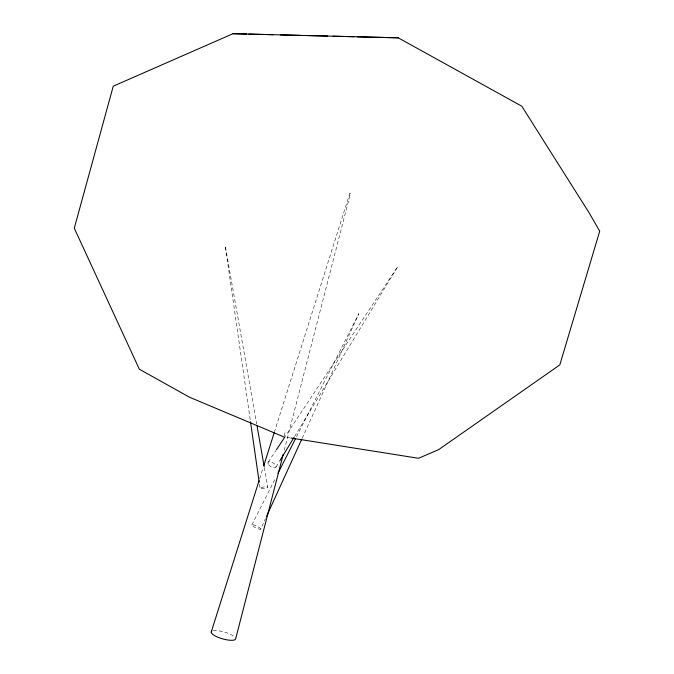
<?xml version="1.0" encoding="UTF-8"?>
<svg xmlns="http://www.w3.org/2000/svg" width="674" height="674" viewBox="0 0 674 674"><rect width="100%" height="100%" fill="white"/><g stroke="black" fill="none" stroke-linecap="round" stroke-linejoin="round"><path stroke-width="0.51" stroke-dasharray="3.37 2.53" d="M284.26 450.207L350.455 193.345L349.882 193.177L274.529 431.655M284.083 435.935L285.725 430.223M259.659 478.742L263.138 467.722M260.678 529.183A4.912 0.986 25.9 0 0 254.629 525.231A4.912 0.986 25.9 0 0 253.542 526.596A4.912 0.986 25.9 0 0 260.678 529.183L265.489 518.66M302.196 438.243L358.838 313.671L296.08 437.552M251.882 524.827L275.641 477.908M276.045 467.015L279.314 461.623M294.597 436.466L397.736 266.626L285.658 435.775M268.269 462.078L275.809 450.679M225.445 246.979L256.701 423.997M286.922 437.384L291.067 438.041M349.899 193.194L350.429 193.328M264.343 467.478L267.797 487.15A3.918 0.784 -9.3 0 1 261.967 488.751A3.918 0.784 -9.3 0 1 262.026 487.361A3.918 0.784 -9.3 0 1 267.797 487.15M225.419 246.987L250.357 420.728M259.465 484.193L260.063 488.355M213.178 630.771A12.68 3.513 16 0 1 225.554 632.414A12.68 3.513 16 0 1 235.352 637.756M268.699 464.774A4.642 2.199 32.5 0 0 275.742 467.503A4.642 2.199 32.5 0 0 271.563 462.12A4.642 2.199 32.5 0 0 268.699 464.774"/><path stroke-width="1.01" d="M283.215 454.284L235.664 638.775A12.68 3.513 16 0 1 221.325 638.48A12.68 3.513 16 0 1 211.813 631.268M211.232 632.052L259.027 480.747M263.77 465.717L274.217 432.657M266.365 516.739L301.758 439.195M278.017 473.215L295.6 438.496M279.862 460.73L294.049 437.367M276.382 449.802L285.077 436.651M291.067 438.041L418.554 458.295L438.774 449.558L559.799 364.904L599.717 231.157L589.346 213.186L521.794 106.206L398.241 37.828L233.002 33.7L113.257 86.179L74.283 228.191L139.324 369.2L189.411 397.171L283.813 436.887M233.002 33.7L246.684 34.045M248.79 34.096L272.995 34.703M280.367 34.888L300.36 35.385M307.732 35.57L327.724 36.067M332.99 36.202L354.035 36.725M357.195 36.809L398.241 37.828M257.072 426.069L264.157 466.45M250.509 421.772L259.17 482.112"/></g></svg>
